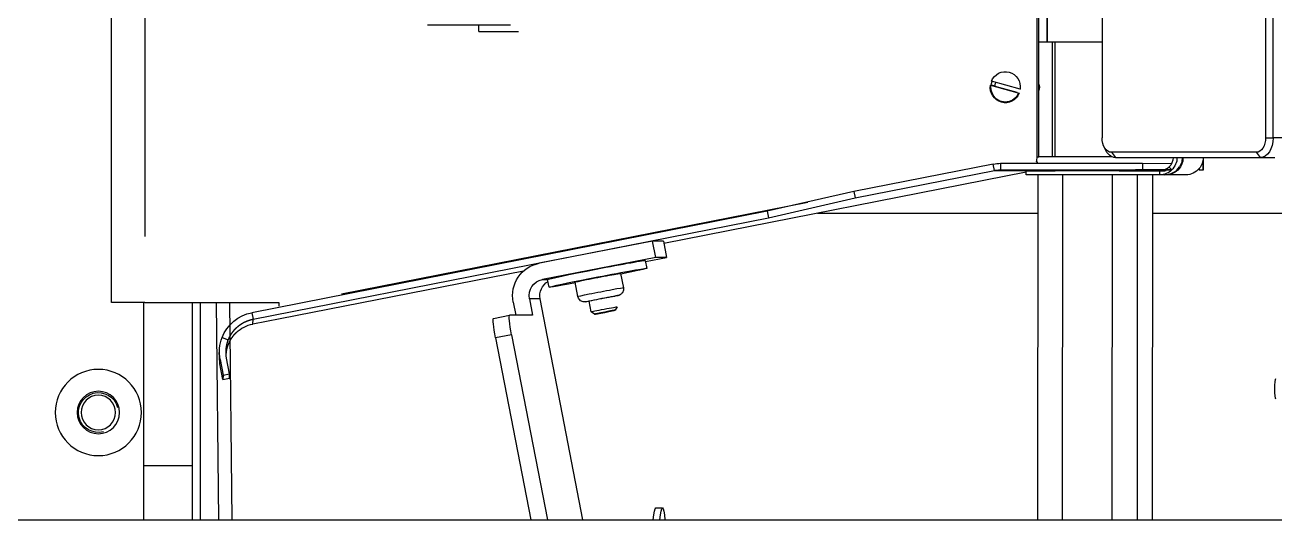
# Model space of a CAD drawing. Header units: millimetres. Extents: x -187347 to 135007, y -6415 to 292048.
# Drawn here: x -51364.3 to -51175.7, y 30053.6 to 30128.3 of the extents above; entities that cross this region are included whole.
import ezdxf

# ---------------------------------------------------------------- set-up
doc = ezdxf.new("R2010")
doc.units = ezdxf.units.MM
doc.header["$LTSCALE"] = 100
doc.layers.get('0').update_dxf_attribs({"lineweight": 18})
doc.layers.add('Layout CAT2', color=6, linetype='Continuous')

# ---------------------------------------------------------------- blocks, each defined once
blk = doc.blocks.new('643h346h634')
at = {"color": 0}
for p, q in [((17296.51, -1459.49), (17648.06, -1459.49)), ((17416.55, -1467.7), (17416.55, -1459.48)), ((17423.93, -1492.27), (17423.93, -1459.49)), ((17425.18, -1459.49), (17425.18, -1492.27)), ((17425.18, -1459.49), (17425.18, -1492.27)), ((17427.55, -1492.27), (17427.9, -1459.49)), ((17429.55, -1492.27), (17429.9, -1459.49)), ((17469.68, -1486.96), (17474.99, -1459.49)), ((17472.12, -1487.43), (17477.53, -1459.49)), ((17482.88, -1459.49), (17476.42, -1492.83)), ((17551.5, -1511.57), (17551.48, -1459.49)), ((17555.23, -1511.57), (17555.21, -1459.49)), ((17562.74, -1511.56), (17562.71, -1459.49)), ((17566.51, -1511.56), (17566.49, -1459.49)), ((17568.83, -1511.56), (17568.8, -1459.49)), ((17493.87, -1461.3), (17494.87, -1461.3)), ((17416.55, -1492.27), (17416.55, -1467.7)), ((17416.55, -1467.7), (17423.93, -1467.7)), ((17428.55, -1480.68), (17428.09, -1483.03)), ((17428.55, -1480.68), (17429.53, -1480.87)), ((17428.58, -1481.34), (17428.55, -1480.68)), ((17428.13, -1483.7), (17428.58, -1481.34)), ((17428.58, -1481.34), (17429.56, -1481.53)), ((17429.56, -1481.53), (17429.11, -1483.89)), ((17429.53, -1480.87), (17429.56, -1481.53)), ((17428, -1484.46), (17428.03, -1485.14)), ((17428.09, -1483.03), (17428.13, -1483.7)), ((17428.43, -1487), (17429.36, -1486.64)), ((17472.12, -1487.43), (17469.68, -1486.96)), ((17432.9, -1490.75), (17433.09, -1489.77)), ((17437.17, -1489.82), (17433.05, -1489.03)), ((17433.05, -1489.03), (17433.09, -1489.77)), ((17433.09, -1489.77), (17510.88, -1505.07)), ((17437.17, -1489.82), (17437.17, -1489.81)), ((17473.91, -1497.03), (17437.17, -1489.81)), ((17437.17, -1489.81), (17437.17, -1489.82)), ((17469.38, -1489.9), (17471.82, -1490.38)), ((17510.69, -1506.05), (17432.9, -1490.75)), ((17436.98, -1492.27), (17436.98, -1491.76)), ((17475.27, -1490.38), (17471.82, -1490.38)), ((17472.35, -1492.36), (17472.73, -1490.38)), ((17474.79, -1492.83), (17475.27, -1490.38)), ((17484.13, -1490.88), (17483.82, -1492.51)), ((17484.64, -1490.54), (17484.13, -1490.87)), ((17484.63, -1490.56), (17484.63, -1490.56)), ((17488.06, -1491.64), (17487.72, -1491.13)), ((17488.06, -1491.64), (17488.06, -1491.64)), ((17411.71, -1492.27), (17411.71, -1601.27)), ((17416.79, -1492.27), (17436.98, -1492.27)), ((17446.43, -1493.61), (17516.81, -1507.45)), ((17476.42, -1492.83), (17474.79, -1492.83)), ((17482.12, -1493.19), (17481.7, -1495.35)), ((17483.82, -1492.5), (17483.78, -1492.5)), ((17476.76, -1495.76), (17477.55, -1495.76)), ((17493.87, -1499.1), (17476.76, -1495.76)), ((17477.77, -1494.59), (17477.54, -1495.77)), ((17488.57, -1496.68), (17488.99, -1494.52)), ((17488.99, -1494.52), (17488.99, -1494.52)), ((17488.57, -1496.68), (17488.57, -1496.68)), ((17492.27, -1498.62), (17492.5, -1497.44)), ((17493.39, -1501.56), (17476.29, -1498.22)), ((17492.27, -1498.62), (17492.27, -1498.62)), ((17492.3, -1498.48), (17495.5, -1499.1)), ((17493.87, -1499.1), (17493.39, -1501.56)), ((17495.5, -1499.1), (17493.87, -1499.1)), ((17495.02, -1501.56), (17495.5, -1499.1)), ((17549.78, -1511.95), (17495.09, -1501.2)), ((17416.79, -1591.27), (17416.79, -1502.27)), ((17495.02, -1501.56), (17493.39, -1501.56)), ((17510.69, -1506.05), (17510.88, -1505.07)), ((17510.88, -1505.07), (17523.94, -1508.06)), ((17523.76, -1509.04), (17510.69, -1506.05)), ((17518.26, -1505.75), (17551.5, -1505.75)), ((17568.83, -1505.75), (17590.32, -1505.75)), ((17523.76, -1509.04), (17523.94, -1508.06)), ((17544.79, -1513.18), (17523.76, -1509.04)), ((17523.94, -1508.06), (17544.98, -1512.2)), ((17544.98, -1512.2), (17544.79, -1513.18)), ((17544.98, -1512.2), (17550.81, -1512.18)), ((17551.73, -1512.27), (17545.9, -1512.29)), ((17545.9, -1512.29), (17567.32, -1512.29)), ((17545.9, -1513.29), (17545.9, -1512.29)), ((17569.95, -1511.56), (17549.78, -1511.57)), ((17549.78, -1511.57), (17549.78, -1512.17)), ((17549.78, -1511.96), (17549.78, -1511.96)), ((17569.95, -1512.16), (17549.78, -1512.17)), ((17549.78, -1512.17), (17550.2, -1512.17)), ((17550.2, -1512.17), (17554.13, -1512.17)), ((17550.72, -1512.17), (17550.81, -1512.18)), ((17551.33, -1512.26), (17550.88, -1512.17)), ((17550.88, -1512.17), (17551.32, -1512.26)), ((17554.13, -1512.17), (17550.9, -1512.17)), ((17550.9, -1512.17), (17553.57, -1512.17)), ((17554.03, -1512.27), (17551.73, -1512.27)), ((17553.57, -1512.17), (17554.13, -1512.17)), ((17554.13, -1512.17), (17554.01, -1512.29)), ((17570.89, -1512.16), (17563.79, -1512.16)), ((17563.79, -1512.16), (17570.7, -1512.16)), ((17563.91, -1512.29), (17563.79, -1512.16)), ((17563.91, -1512.29), (17563.91, -1512.29)), ((17566.24, -1512.28), (17566.12, -1512.16)), ((17566.13, -1512.16), (17569.96, -1512.16)), ((17566.24, -1512.28), (17566.24, -1512.28)), ((17571.71, -1512.28), (17566.24, -1512.28)), ((17567.32, -1512.29), (17571.51, -1512.28)), ((17567.32, -1513.29), (17567.32, -1512.29)), ((17570.7, -1511.56), (17569.95, -1511.56)), ((17569.95, -1511.56), (17569.95, -1512.16)), ((17573.88, -1511.56), (17570.89, -1511.56)), ((17571.74, -1512.29), (17571.32, -1512.72)), ((17572.64, -1512.28), (17572.5, -1512.28)), ((17572.5, -1512.28), (17572.71, -1512.28)), ((17573.05, -1512.78), (17572.95, -1512.84)), ((17575.87, -1512.5), (17575.87, -1512.26)), ((17576.47, -1512.26), (17575.87, -1512.26)), ((17576.47, -1514.15), (17576.47, -1512.26)), ((17545.9, -1513.29), (17567.32, -1513.29)), ((17551.33, -1513.54), (17551.45, -1513.29)), ((17551.42, -1514.26), (17551.42, -1539.65)), ((17551.42, -1514.26), (17551.69, -1514.26)), ((17551.69, -1514.26), (17551.69, -1539.65)), ((17553.73, -1514.27), (17551.69, -1514.27)), ((17553.73, -1514.27), (17553.74, -1531.62)), ((17562.73, -1514.26), (17554.07, -1514.27)), ((17554.08, -1531.62), (17554.07, -1514.27)), ((17562.63, -1514.95), (17563.24, -1514.15)), ((17563.24, -1514.15), (17585.1, -1514.15)), ((17564.19, -1514.1), (17564.19, -1514.15)), ((17567.32, -1513.29), (17571.73, -1513.28)), ((17573.31, -1513.56), (17573.24, -1513.56)), ((17573.31, -1513.56), (17573.34, -1513.56)), ((17573.31, -1514.15), (17573.31, -1513.56)), ((17573.34, -1513.56), (17573.34, -1514.15)), ((17573.35, -1513.56), (17573.44, -1513.56)), ((17573.35, -1514.15), (17573.35, -1513.56)), ((17573.44, -1513.56), (17573.44, -1514.15)), ((17584.49, -1514.95), (17585.1, -1514.15)), ((17585.1, -1514.15), (17587.31, -1514.15)), ((17561.63, -1515.52), (17561.44, -1515.96)), ((17584.49, -1514.95), (17562.63, -1514.95)), ((17585.9, -1517.15), (17587.03, -1517.15)), ((17585.9, -1576.15), (17585.9, -1517.15)), ((17589.31, -1517.15), (17587.03, -1517.15)), ((17587.03, -1517.15), (17587.03, -1576.15)), ((17544.36, -1525.08), (17548.71, -1523.88)), ((17545.06, -1524.94), (17548.37, -1524.02)), ((17548.71, -1523.88), (17548.75, -1523.88)), ((17548.86, -1524.46), (17544.51, -1525.66)), ((17548.9, -1524.46), (17548.86, -1524.46)), ((17551.69, -1531.62), (17552.9, -1531.62)), ((17552.9, -1539.65), (17552.9, -1531.62)), ((17552.96, -1531.62), (17561.22, -1531.62)), ((17552.96, -1531.62), (17552.96, -1539.65)), ((17467.15, -1533.15), (17467.86, -1533.15)), ((17467.15, -1533.15), (17467.15, -1534.15)), ((17467.86, -1533.15), (17473.15, -1533.15)), ((17471.97, -1534.15), (17459.41, -1534.15))]:
    blk.add_line(p, q, dxfattribs=at)
for radius in [6.5, 3.2, 2.6]:
    blk.add_circle((17409.75, -1475.7), radius, dxfattribs=at)
blk.add_arc((17409.75, -1475.7), 3, 75, 345, dxfattribs=at)
for centre, major_axis, ratio, start_param, end_param in [((17493.87, -1455.3), (0, -6), 0.090637, 5.483846, 6.283185), ((17494.87, -1455.3), (0, -6), 0.090637, 5.483846, 6.283185), ((17494.87, -1455.3), (0, -6), 0.090637, 0, 0.799339), ((17587.44, -1479.25), (0, 1.57), 0.090637, 0.087267, 3.050476), ((17434.02, -1484.83), (5.99, 0.31), 0.999808, 2.900841, 3.46084), ((17434.02, -1484.83), (4.99, 0.26), 0.999808, 2.900841, 3.46084), ((17433.99, -1484.12), (-4.99, -0.26), 0.999808, 0.770047, 1.330045), ((17469.95, -1486.96), (-0.57, -2.94), 0.088972, 4.729753, 6.300549), ((17472.39, -1487.43), (-0.57, -2.94), 0.088972, 4.729753, 6.300549), ((17486.1, -1491.26), (1.96, -0.38), 0.017294, 3.124245, 4.710553), ((17486.1, -1491.26), (1.96, -0.38), 0.017294, 4.710553, 6.283185), ((17418.71, -1492.27), (7, 0), 0.000001, 1.848651, 3.141593), ((17477.24, -1493.31), (0, 5), 0.995884, 1.37881, 2.949606), ((17477.24, -1493.31), (0, 2.5), 0.995884, 1.37881, 2.949606), ((17478.87, -1493.31), (0, -2.5), 0.995884, 4.520403, 5.751097), ((17485.55, -1493.86), (3.44, -0.67), 0.017294, 3.141755, 5.242008), ((17485.74, -1492.88), (2.45, -0.48), 0.017294, 2.472399, 5.242008), ((17485.74, -1492.88), (-1.96, 0.38), 0.017294, 0, 3.141559), ((17485.74, -1492.88), (2.45, -0.48), 0.017294, 5.242008, 5.794045), ((17485.74, -1492.88), (2.45, -0.48), 0.017294, 0, 0.616994), ((17485.74, -1492.88), (2.45, -0.48), 0.017294, 5.794045, 6.283185), ((17485.14, -1496.02), (7.36, -1.43), 0.017294, 2.0509, 4.710553), ((17484.91, -1497.2), (7.36, -1.43), 0.017294, 3.141523, 4.710553), ((17485.14, -1496.02), (3.44, -0.67), 0.017294, 3.141559, 5.242008), ((17485.55, -1493.86), (3.44, -0.67), 0.017294, 5.242008, 6.283185), ((17484.91, -1497.2), (7.36, -1.43), 0.017294, 4.710553, 6.283185), ((17485.14, -1496.02), (7.36, -1.43), 0.017294, 4.710553, 6.283185), ((17485.14, -1496.02), (3.44, -0.67), 0.017294, 5.242008, 6.283185), ((17485.14, -1496.02), (7.36, -1.43), 0.017294, 0, 1.077104), ((17551.75, -1507.27), (-0.01, 5), 0.995004, 2.949573, 3.044189), ((17558.98, -1512.16), (-5.5, 0), 0.000026, 2.637179, 6.283185), ((17558.98, -1512.16), (-5.5, 0), 0.000026, 0, 0.493337), ((17558.96, -1512.29), (4.95, 0), 0.000221, 3.141356, 5.821531), ((17558.96, -1512.29), (4.95, 0), 0.000221, 5.821531, 6.283185), ((17561.3, -1512.16), (-5.5, 0), 0.000026, 2.642502, 4.24118), ((17561.29, -1512.28), (4.95, 0), 0.000221, 5.26969, 5.821531), ((17561.29, -1512.28), (4.95, 0), 0.000221, 5.821531, 6.283185), ((17569.93, -1514.16), (0, -2), 0.99956, 1.571685, 2.374136), ((17569.93, -1514.16), (0, -2.6), 0.99956, 1.571685, 2.374136), ((17570.72, -1514.16), (0, 2.6), 0.99956, 4.946146, 5.273276), ((17570.85, -1514.16), (0, -2.6), 0.995886, 1.803955, 2.131085), ((17573.88, -1514.16), (0, 2.6), 0.995886, 5.40584, 6.283476), ((17573.88, -1514.16), (0, 2.6), 0.995886, 4.71268, 5.40584), ((17576.65, -1512.26), (0, 2), 0.090619, 1.57077, 2.815037), ((17554.44, -1514.27), (2.6, 0), 0.000026, 1.7139, 1.84829), ((17558.96, -1513.29), (3.75, 0), 0.003491, 3.330874, 4.712385), ((17558.96, -1513.29), (3.75, 0), 0.003491, 4.712385, 6.083694), ((17563.24, -1517.15), (0, 3), 0.642784, 0, 0.99559), ((17561.29, -1513.28), (3.75, 0), 0.003491, 4.988551, 5.491206), ((17570.72, -1514.16), (0, 2.6), 0.99956, 4.713278, 4.946146), ((17575.34, -1513.56), (2, 0), 0.000026, 3.17125, 3.232336), ((17585.1, -1517.15), (0, 3), 0.642784, 4.712389, 6.283185), ((17562.63, -1517.15), (0, -2.2), 0.642784, 3.141593, 4.712389), ((17584.49, -1517.15), (0, -2.2), 0.642784, 1.570796, 3.141593), ((17546.61, -1524.77), (0.01, -2.35), 0.965944, 1.957495, 4.84307), ((17546.61, -1524.77), (0, -2.25), 0.961649, 1.954162, 5.106871), ((17546.61, -1524.77), (0.01, -2.35), 0.965944, 5.099087, 7.984662), ((17546.79, -1524.77), (-0.01, 1.8), 0.965944, 1.662038, 1.969964), ((17549.83, -1524.77), (0, 2), 0.961745, 4.473282, 4.950952), ((17552.79, -1531.62), (-0.4, 0), 0.000031, 1.848298, 1.987924)]:
    blk.add_ellipse(centre, major_axis=major_axis, ratio=ratio, start_param=start_param, end_param=end_param, dxfattribs=at)
blk.add_ellipse((17486.18, -1490.83), major_axis=(1.54, -0.3), ratio=0.017294, dxfattribs=at)
for points, degree in [([(17427.99, -1484.46), (17427.97, -1483.98), (17428, -1483.5), (17428.09, -1483.03)], 3), ([(17428.43, -1487), (17429.15, -1488.92), (17430.92, -1490.38), (17432.9, -1490.75)], 3), ([(17571.74, -1512.29), (17571.26, -1511.82), (17570.6, -1511.56), (17569.95, -1511.56)], 3), ([(17570.7, -1511.56), (17571.58, -1511.55), (17572.45, -1512.03), (17572.92, -1512.78)], 3), ([(17573.05, -1512.78), (17572.6, -1512.03), (17571.75, -1511.55), (17570.89, -1511.56)], 3), ([(17544.79, -1513.18), (17545.15, -1513.25), (17545.52, -1513.29), (17545.9, -1513.29)], 3), ([(17551.33, -1513.54), (17551.39, -1513.73), (17551.42, -1514), (17551.42, -1514.26)], 3), ([(17561.22, -1576.15), (17561.22, -1517.15)], 1), ([(17545.06, -1524.94), (17544.84, -1524.99), (17544.62, -1525.04), (17544.4, -1525.08)], 3)]:
    blk.add_open_spline(points, degree=degree, dxfattribs=at)
for points, knots in [([(17430.58, -1487.78), (17430.57, -1487.77), (17430.56, -1487.76), (17430.53, -1487.74), (17430.51, -1487.71), (17430.48, -1487.69), (17430.46, -1487.66), (17430.44, -1487.64), (17430.41, -1487.62), (17430.39, -1487.59), (17430.36, -1487.57), (17430.34, -1487.54), (17430.32, -1487.52), (17430.29, -1487.49), (17430.27, -1487.47), (17430.25, -1487.44), (17430.23, -1487.42), (17430.2, -1487.39), (17430.18, -1487.37), (17430.16, -1487.34), (17430.14, -1487.32), (17430.12, -1487.29), (17430.09, -1487.26), (17430.07, -1487.24), (17430.05, -1487.21), (17430.03, -1487.18), (17430.01, -1487.16), (17429.99, -1487.13), (17429.97, -1487.1), (17429.95, -1487.08), (17429.93, -1487.05), (17429.91, -1487.02), (17429.89, -1486.99), (17429.87, -1486.97), (17429.85, -1486.94), (17429.83, -1486.91), (17429.81, -1486.88), (17429.8, -1486.85), (17429.78, -1486.83), (17429.76, -1486.8), (17429.74, -1486.77), (17429.72, -1486.74), (17429.7, -1486.71), (17429.69, -1486.68), (17429.67, -1486.65), (17429.65, -1486.62), (17429.64, -1486.59), (17429.62, -1486.56), (17429.6, -1486.54), (17429.59, -1486.51), (17429.57, -1486.48), (17429.55, -1486.45), (17429.54, -1486.42), (17429.52, -1486.39), (17429.51, -1486.36), (17429.49, -1486.33), (17429.48, -1486.29), (17429.46, -1486.26), (17429.45, -1486.23), (17429.44, -1486.2), (17429.42, -1486.17), (17429.41, -1486.14), (17429.39, -1486.11), (17429.38, -1486.08), (17429.37, -1486.05), (17429.35, -1486.02), (17429.34, -1485.99), (17429.33, -1485.95), (17429.32, -1485.92), (17429.31, -1485.89), (17429.29, -1485.86), (17429.28, -1485.83), (17429.27, -1485.8), (17429.26, -1485.76), (17429.25, -1485.73), (17429.24, -1485.7), (17429.22, -1485.65), (17429.2, -1485.6), (17429.18, -1485.53), (17429.16, -1485.46), (17429.15, -1485.39), (17429.13, -1485.32), (17429.11, -1485.25), (17429.1, -1485.18), (17429.08, -1485.11), (17429.07, -1485.03), (17429.05, -1484.96), (17429.04, -1484.89), (17429.03, -1484.82), (17429.02, -1484.75), (17429.02, -1484.68), (17429.01, -1484.61), (17429, -1484.54), (17429, -1484.47), (17428.99, -1484.43), (17428.99, -1484.4)], [0, 0, 0, 0, 0.00884, 0.017681, 0.026521, 0.035361, 0.0442, 0.05304, 0.061879, 0.070719, 0.079558, 0.088397, 0.097235, 0.106074, 0.114912, 0.123751, 0.132589, 0.141427, 0.150265, 0.159102, 0.16794, 0.176777, 0.185614, 0.194451, 0.203288, 0.212124, 0.220961, 0.229797, 0.238633, 0.247469, 0.256305, 0.265141, 0.273976, 0.282811, 0.291646, 0.300481, 0.309316, 0.318151, 0.326985, 0.33582, 0.344654, 0.353488, 0.362322, 0.371155, 0.379989, 0.388822, 0.397655, 0.406488, 0.415321, 0.424154, 0.432986, 0.441819, 0.450651, 0.459483, 0.468315, 0.477146, 0.485978, 0.494809, 0.503641, 0.512472, 0.521303, 0.530133, 0.538964, 0.547794, 0.556624, 0.565454, 0.574284, 0.583114, 0.591944, 0.600773, 0.609602, 0.618431, 0.62726, 0.636089, 0.644918, 0.653746, 0.662574, 0.681631, 0.700665, 0.719676, 0.738665, 0.75763, 0.776573, 0.795493, 0.814391, 0.833266, 0.852119, 0.870949, 0.889757, 0.908542, 0.927305, 0.946045, 0.964764, 0.98346, 1, 1, 1, 1]), ([(17429.36, -1486.64), (17429.37, -1486.65), (17429.38, -1486.67), (17429.39, -1486.71), (17429.4, -1486.74), (17429.41, -1486.77), (17429.43, -1486.8), (17429.44, -1486.83), (17429.45, -1486.86), (17429.47, -1486.89), (17429.48, -1486.93), (17429.5, -1486.96), (17429.51, -1486.99), (17429.53, -1487.02), (17429.54, -1487.05), (17429.56, -1487.08), (17429.57, -1487.11), (17429.59, -1487.14), (17429.6, -1487.17), (17429.62, -1487.2), (17429.64, -1487.23), (17429.65, -1487.26), (17429.67, -1487.29), (17429.69, -1487.32), (17429.7, -1487.35), (17429.72, -1487.38), (17429.74, -1487.41), (17429.76, -1487.44), (17429.77, -1487.47), (17429.79, -1487.5), (17429.81, -1487.53), (17429.83, -1487.56), (17429.85, -1487.58), (17429.87, -1487.61), (17429.88, -1487.64), (17429.9, -1487.67), (17429.92, -1487.7), (17429.94, -1487.73), (17429.96, -1487.75), (17429.98, -1487.78), (17430, -1487.81), (17430.02, -1487.84), (17430.04, -1487.86), (17430.06, -1487.89), (17430.09, -1487.92), (17430.11, -1487.95), (17430.13, -1487.97), (17430.15, -1488), (17430.17, -1488.03), (17430.19, -1488.05), (17430.21, -1488.08), (17430.24, -1488.1), (17430.26, -1488.13), (17430.28, -1488.16), (17430.3, -1488.18), (17430.33, -1488.21), (17430.35, -1488.23), (17430.37, -1488.26), (17430.4, -1488.28), (17430.42, -1488.31), (17430.44, -1488.33), (17430.47, -1488.36), (17430.49, -1488.38), (17430.52, -1488.4), (17430.54, -1488.43), (17430.57, -1488.45), (17430.59, -1488.48), (17430.61, -1488.5), (17430.64, -1488.52), (17430.66, -1488.55), (17430.69, -1488.57), (17430.72, -1488.59), (17430.74, -1488.61), (17430.77, -1488.64), (17430.79, -1488.66), (17430.82, -1488.68), (17430.86, -1488.71), (17430.9, -1488.75), (17430.96, -1488.8), (17431.02, -1488.84), (17431.08, -1488.89), (17431.14, -1488.93), (17431.2, -1488.97), (17431.26, -1489.01), (17431.32, -1489.05), (17431.38, -1489.09), (17431.44, -1489.13), (17431.5, -1489.17), (17431.56, -1489.2), (17431.63, -1489.24), (17431.69, -1489.27), (17431.76, -1489.31), (17431.82, -1489.34), (17431.88, -1489.37), (17431.95, -1489.4), (17432.01, -1489.43), (17432.08, -1489.46), (17432.14, -1489.49), (17432.21, -1489.51), (17432.28, -1489.54), (17432.34, -1489.56), (17432.41, -1489.59), (17432.48, -1489.61), (17432.54, -1489.63), (17432.61, -1489.65), (17432.68, -1489.67), (17432.75, -1489.69), (17432.81, -1489.71), (17432.88, -1489.73), (17432.95, -1489.74), (17433.02, -1489.76), (17433.06, -1489.77), (17433.09, -1489.77)], [0, 0, 0, 0, 0.006717, 0.013433, 0.020149, 0.026865, 0.033581, 0.040297, 0.047013, 0.053728, 0.060444, 0.067159, 0.073875, 0.08059, 0.087305, 0.09402, 0.100734, 0.107449, 0.114163, 0.120878, 0.127592, 0.134306, 0.14102, 0.147734, 0.154448, 0.161161, 0.167875, 0.174588, 0.181302, 0.188015, 0.194728, 0.201441, 0.208153, 0.214866, 0.221578, 0.228291, 0.235003, 0.241715, 0.248427, 0.255139, 0.261851, 0.268562, 0.275274, 0.281985, 0.288697, 0.295408, 0.302119, 0.30883, 0.31554, 0.322251, 0.328961, 0.335672, 0.342382, 0.349092, 0.355802, 0.362512, 0.369222, 0.375931, 0.382641, 0.38935, 0.39606, 0.402769, 0.409478, 0.416187, 0.422895, 0.429604, 0.436313, 0.443021, 0.449729, 0.456437, 0.463145, 0.469853, 0.476561, 0.483269, 0.489976, 0.496684, 0.503391, 0.517867, 0.532325, 0.546766, 0.561191, 0.575598, 0.589988, 0.604361, 0.618717, 0.633056, 0.647378, 0.661683, 0.675971, 0.690242, 0.704497, 0.718734, 0.732955, 0.747159, 0.761346, 0.775517, 0.789671, 0.803808, 0.817929, 0.832033, 0.846121, 0.860192, 0.874246, 0.888285, 0.902306, 0.916311, 0.9303, 0.944273, 0.958229, 0.972169, 0.986093, 1, 1, 1, 1]), ([(17483.79, -1492.47), (17483.72, -1492.46), (17483.47, -1492.42), (17483.34, -1492.39), (17483.12, -1492.38), (17482.97, -1492.39), (17482.76, -1492.43), (17482.51, -1492.56), (17482.28, -1492.79), (17482.14, -1493.02), (17482.13, -1493.17), (17482.13, -1493.2)], [0, 0, 0, 0, 0.114335, 0.46227, 0.512452, 0.558252, 0.635277, 0.734277, 0.848391, 0.970834, 1, 1, 1, 1]), ([(17488.99, -1494.52), (17489.01, -1494.4), (17489.02, -1494.18), (17488.92, -1493.89), (17488.78, -1493.68), (17488.62, -1493.54), (17488.48, -1493.45), (17488.38, -1493.4), (17488.31, -1493.38), (17488.24, -1493.35), (17488.11, -1493.32), (17487.93, -1493.28), (17487.77, -1493.24)], [0, 0, 0, 0, 0.129741, 0.235764, 0.324199, 0.399112, 0.460191, 0.504265, 0.540643, 0.590034, 0.699984, 1, 1, 1, 1]), ([(17544.98, -1512.2), (17545.02, -1512.21), (17545.09, -1512.22), (17545.19, -1512.24), (17545.3, -1512.25), (17545.41, -1512.26), (17545.53, -1512.27), (17545.64, -1512.28), (17545.76, -1512.29), (17545.85, -1512.29), (17545.9, -1512.29)], [0, 0, 0, 0, 0.135372, 0.232125, 0.348275, 0.470384, 0.59842, 0.732348, 0.843912, 1, 1, 1, 1]), ([(17551.73, -1512.27), (17551.69, -1512.27), (17551.62, -1512.27), (17551.53, -1512.27), (17551.44, -1512.27), (17551.37, -1512.26), (17551.33, -1512.26), (17551.31, -1512.26), (17551.29, -1512.25), (17551.28, -1512.25), (17551.27, -1512.25)], [0, 0, 0, 0, 0.251245, 0.430798, 0.646335, 0.801561, 0.896443, 0.930962, 0.959728, 1, 1, 1, 1]), ([(17571.32, -1512.72), (17571.31, -1512.72), (17571.3, -1512.71), (17571.29, -1512.69), (17571.27, -1512.68), (17571.26, -1512.66), (17571.24, -1512.65), (17571.23, -1512.64), (17571.21, -1512.62), (17571.2, -1512.61), (17571.18, -1512.6), (17571.17, -1512.58), (17571.15, -1512.57), (17571.13, -1512.56), (17571.12, -1512.55), (17571.1, -1512.54), (17571.09, -1512.53), (17571.07, -1512.52), (17571.06, -1512.51), (17571.04, -1512.5), (17571.03, -1512.49), (17571.02, -1512.48), (17571, -1512.47), (17570.99, -1512.46), (17570.97, -1512.45), (17570.96, -1512.44), (17570.94, -1512.43), (17570.93, -1512.42), (17570.92, -1512.42), (17570.9, -1512.41), (17570.89, -1512.4), (17570.88, -1512.39), (17570.86, -1512.39), (17570.85, -1512.38), (17570.84, -1512.37), (17570.82, -1512.37), (17570.81, -1512.36), (17570.8, -1512.35), (17570.79, -1512.35), (17570.77, -1512.34), (17570.76, -1512.34), (17570.75, -1512.33), (17570.74, -1512.33), (17570.73, -1512.32), (17570.71, -1512.32), (17570.7, -1512.31), (17570.69, -1512.31), (17570.67, -1512.3), (17570.63, -1512.28), (17570.58, -1512.27), (17570.54, -1512.25), (17570.49, -1512.24), (17570.44, -1512.22), (17570.39, -1512.21), (17570.35, -1512.2), (17570.3, -1512.19), (17570.26, -1512.18), (17570.21, -1512.18), (17570.17, -1512.17), (17570.12, -1512.17), (17570.08, -1512.16), (17570.04, -1512.16), (17569.99, -1512.16), (17569.97, -1512.16), (17569.95, -1512.16)], [0, 0, 0, 0, 0.014145, 0.028146, 0.042005, 0.05572, 0.069293, 0.082722, 0.096008, 0.109152, 0.122152, 0.135009, 0.147723, 0.160293, 0.172721, 0.185006, 0.197147, 0.209146, 0.221001, 0.232713, 0.244283, 0.255709, 0.266992, 0.278132, 0.289129, 0.299983, 0.310694, 0.321261, 0.331686, 0.341968, 0.352106, 0.362102, 0.371954, 0.381663, 0.39123, 0.400653, 0.409933, 0.41907, 0.428064, 0.436915, 0.445623, 0.454188, 0.46261, 0.470888, 0.479024, 0.487017, 0.494866, 0.502573, 0.536975, 0.570935, 0.604451, 0.637526, 0.670158, 0.702348, 0.734097, 0.765404, 0.79627, 0.826694, 0.856679, 0.886222, 0.915326, 0.94399, 0.972215, 1, 1, 1, 1])]:
    blk.add_open_spline(points, degree=3, knots=knots, dxfattribs=at)

msp = doc.modelspace()

# ---------------------------------------------------------------- block references
at = {"layer": 'Layout CAT2', "xscale": -1, "rotation": 180}
msp.add_blockref('643h346h634', (-68763.03, 28594.1, -3.45), dxfattribs=at)

doc.saveas('drawing.dxf')
